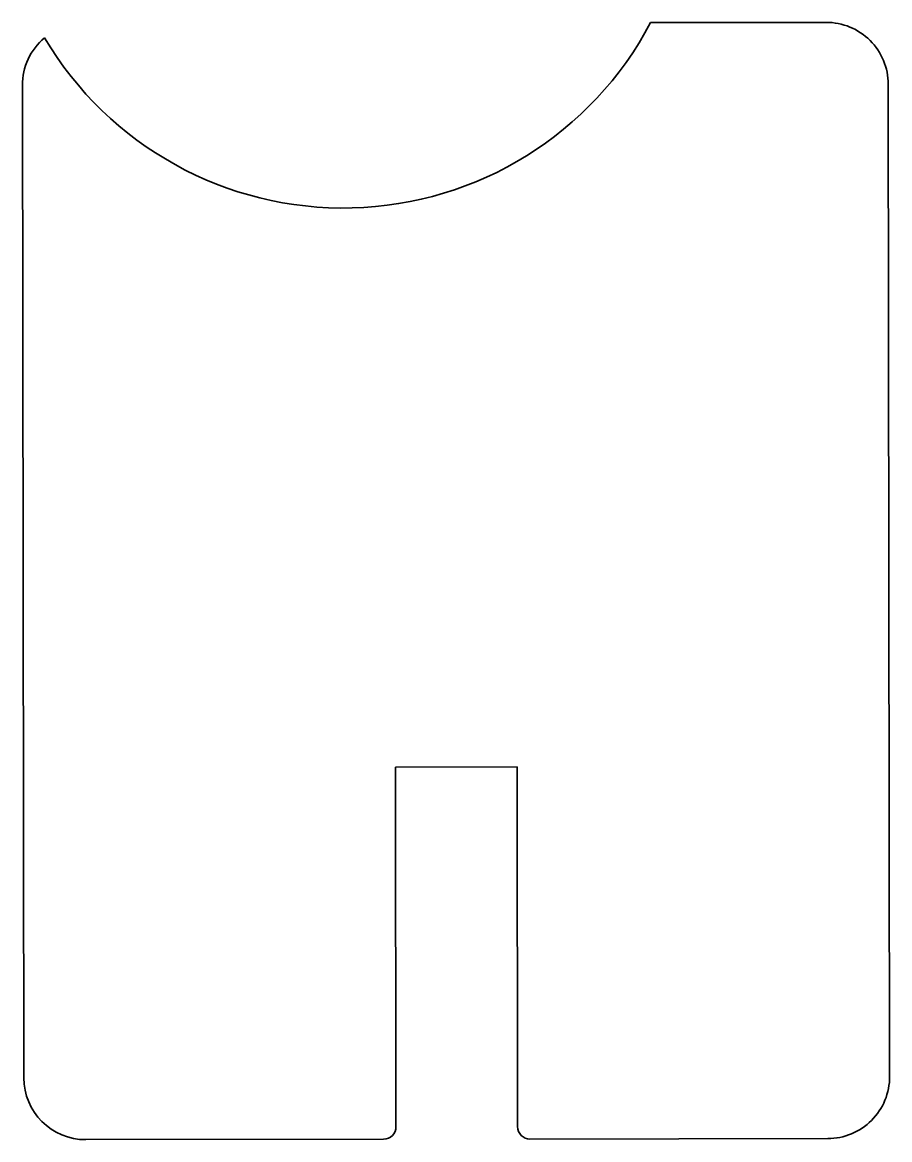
# Model space of a CAD drawing. Extents: x 403 to 438, y 274.6 to 319.7.
import ezdxf

# ---------------------------------------------------------------- set-up
doc = ezdxf.new("R2010")
doc.units = 0

msp = doc.modelspace()

# ---------------------------------------------------------------- linework, layer by layer
at = {"color": 7, "lineweight": 35, "ltscale": 0.176821}
msp.add_line((435.398224, 319.687439), (428.325409, 319.677368), dxfattribs=at)
at = {"color": 7, "lineweight": 35}
for p, q in [((403.001831, 317.141357), (403.058685, 277.141418)), ((437.958649, 277.19101), (437.901794, 317.190979))]:
    msp.add_line(p, q, dxfattribs=at)
at = {"color": 7, "lineweight": 35, "ltscale": 0.122499}
msp.add_line((418.040894, 289.66272), (422.940857, 289.669708), dxfattribs=at)
at = {"color": 7, "lineweight": 35, "ltscale": 0.3625}
msp.add_line((418.061462, 275.16272), (418.040894, 289.66272), dxfattribs=at)
at = {"color": 7, "lineweight": 35, "ltscale": 0.362501}
msp.add_line((422.940857, 289.669708), (422.961517, 275.169678), dxfattribs=at)
at = {"color": 7, "lineweight": 35, "ltscale": 0.3}
for p, q in [((405.562195, 274.644989), (417.562195, 274.662018)), ((423.462189, 274.67041), (435.462189, 274.687469))]:
    msp.add_line(p, q, dxfattribs=at)
at = {"color": 7, "lineweight": 35}
for centre, radius, start, end in [((415.938995, 326.199219), 13.998364, 210.655673, 332.23195), ((435.401764, 317.187408), 2.5, 0.081437, 90.081439), ((405.501831, 317.144928), 2.5, 129.941439, 180.081438), ((405.558624, 277.144958), 2.5, 180.081438, 270.081434), ((435.458649, 277.187469), 2.5, 270.081434, 0.081437), ((417.561523, 275.162018), 0.5, 270.081434, 0.081437), ((423.461456, 275.17041), 0.5, 180.081438, 270.081434)]:
    msp.add_arc(centre, radius, start, end, dxfattribs=at)

doc.saveas('drawing.dxf')
